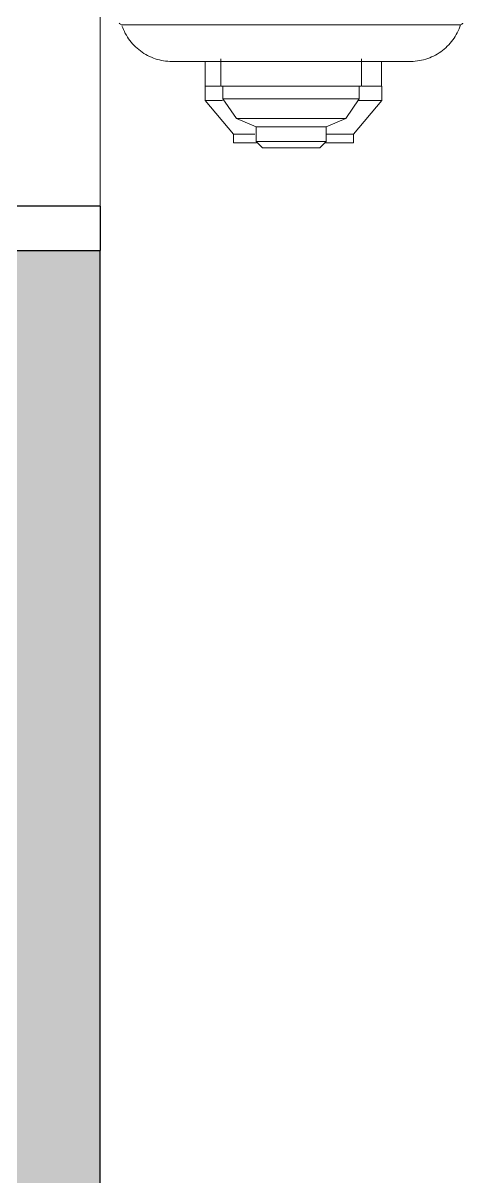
# Model space of a CAD drawing. Header units: inches. Extents: x -1287 to 1590, y -3558 to 989.
# Drawn here: x -1019.25 to -1006.77, y -451.96 to -419.24 of the extents above; entities that cross this region are included whole.
import ezdxf

# ---------------------------------------------------------------- set-up
doc = ezdxf.new("R2010")
doc.units = ezdxf.units.IN
doc.header["$MEASUREMENT"] = 0
for name, color, linetype, lineweight in [('A-GENM', 13, 'Continuous', 9), ('A-GLAZ', 151, 'Continuous', 18), ('A-WALL', 113, 'Continuous', 18), ('A-WALL-PATT', 111, 'Continuous', 18)]:
    doc.layers.add(name, color=color, linetype=linetype, lineweight=lineweight)

# ---------------------------------------------------------------- blocks, each defined once
blk = doc.blocks.new('Double Hung - medium windows 3_ 1_-6826448-1st Floor Construction')
at = {"layer": 'A-GLAZ', "color": 8, "lineweight": 30}
for q in [(-17.25, 4.75), (-18.5, -9)]:
    blk.add_line((-17.25, -9), q, dxfattribs=at)
blk = doc.blocks.new('Cast_Iron_Radiator_8182 - Cast_Iron_Radiator_8182-V45-1st Floor Construction')
at = {"layer": 'A-GENM'}
for p, q in [((13.968, 4.809), (13.943, 4.848)), ((13.968, 1), (13.968, 4.809)), ((15.702, 2.562), (14.997, 2.562)), ((16.106, 2.575), (15.702, 2.575)), ((15.702, 2.575), (15.702, 2.565)), ((15.702, 2.551), (15.702, 2.436)), ((15.702, 2.452), (15.702, 2.301)), ((17.064, 1.771), (16.106, 2.575)), ((16.106, 1.924), (16.106, 2.575)), ((15.702, 2), (14.932, 2)), ((15.702, 2.287), (15.702, 2.017)), ((15.702, 2), (15.702, -2)), ((16.067, 1.935), (15.702, 1.935)), ((16.617, 1.55), (16.067, 1.935)), ((16.067, 1.935), (16.067, -1.935)), ((17.314, 1.771), (17.064, 1.771)), ((17.064, 1.771), (17.064, 1.008)), ((17.314, 1.771), (17.314, 0.961)), ((16.853, 0.993), (16.617, 1.55)), ((16.617, 1.55), (16.617, -1.55)), ((13.968, -1), (13.968, 1)), ((15.002, -1), (15.002, 1)), ((17.275, 0.993), (16.853, 0.993)), ((16.853, 0.993), (16.853, -0.993)), ((17.452, 0.816), (17.275, 0.993)), ((17.275, 0.993), (17.275, -0.993)), ((17.452, 0.816), (17.452, -0.816)), ((17.275, -0.993), (17.452, -0.816)), ((13.968, -4.809), (13.968, -1)), ((16.617, -1.55), (16.853, -0.993)), ((16.853, -0.993), (17.275, -0.993)), ((17.064, -1.028), (17.064, -1.635)), ((17.314, -0.985), (17.314, -1.635)), ((16.067, -1.935), (16.617, -1.55)), ((16.106, -2.438), (17.064, -1.635)), ((17.064, -1.635), (17.314, -1.635)), ((15.702, -1.935), (16.067, -1.935)), ((16.106, -2.438), (16.106, -1.944)), ((14.928, -2), (15.702, -2)), ((15.702, -2.013), (15.702, -2.188)), ((15.702, -2.192), (15.702, -2.331)), ((14.999, -2.438), (15.702, -2.438)), ((15.702, -2.31), (15.702, -2.438)), ((15.702, -2.438), (16.106, -2.438)), ((13.943, -4.848), (13.968, -4.809))]:
    blk.add_line(p, q, dxfattribs=at)
at = {"layer": 'A-GENM', "flags": 128}
for points in [[(13.92, 4.876), (13.925, 4.871), (13.93, 4.865), (13.935, 4.859), (13.939, 4.854), (13.943, 4.848)], [(13.968, 4.809), (14.025, 4.789), (14.081, 4.767), (14.135, 4.743), (14.189, 4.716), (14.242, 4.688), (14.294, 4.657), (14.344, 4.624), (14.393, 4.59), (14.441, 4.553), (14.487, 4.515), (14.531, 4.474), (14.574, 4.432), (14.615, 4.389), (14.654, 4.343), (14.692, 4.296), (14.727, 4.248), (14.761, 4.198), (14.793, 4.147), (14.822, 4.095), (14.849, 4.042), (14.875, 3.987), (14.898, 3.932), (14.919, 3.876), (14.937, 3.819), (14.953, 3.761), (14.967, 3.703), (14.979, 3.644), (14.988, 3.585), (14.995, 3.525), (15, 3.465), (15.002, 3.405), (15.002, 3.383)], [(15.002, 1), (15.002, 1.095), (15.002, 1.19), (15.002, 1.285), (15.002, 1.38), (15.002, 1.473), (15.002, 1.566), (15.002, 1.659), (15.002, 1.75), (15.002, 1.839), (15.002, 1.928), (15.002, 2.015), (15.002, 2.1), (15.002, 2.184), (15.002, 2.266), (15.002, 2.346), (15.002, 2.423), (15.002, 2.498), (15.002, 2.571), (15.002, 2.642), (15.002, 2.71), (15.002, 2.775), (15.002, 2.837), (15.002, 2.896), (15.002, 2.952), (15.002, 3.005), (15.002, 3.055), (15.002, 3.102), (15.002, 3.145), (15.002, 3.185), (15.002, 3.221), (15.002, 3.254), (15.002, 3.283), (15.002, 3.309), (15.002, 3.33), (15.002, 3.348), (15.002, 3.363), (15.002, 3.373), (15.002, 3.38), (15.002, 3.383), (15.002, 3.383)], [(15.002, 3.383), (15.002, 3.381), (15.002, 3.375), (15.002, 3.366), (15.002, 3.353), (15.002, 3.336), (15.002, 3.315), (15.002, 3.29), (15.002, 3.262), (15.002, 3.23), (15.002, 3.195), (15.002, 3.156), (15.002, 3.114), (15.002, 3.068), (15.002, 3.019), (15.002, 2.967), (15.002, 2.911), (15.002, 2.853), (15.002, 2.792), (15.002, 2.727), (15.002, 2.66), (15.002, 2.591), (15.002, 2.562)], [(15.002, -3.383), (15.002, -3.381), (15.002, -3.375), (15.002, -3.366), (15.002, -3.353), (15.002, -3.336), (15.002, -3.315), (15.002, -3.29), (15.002, -3.262), (15.002, -3.23), (15.002, -3.195), (15.002, -3.156), (15.002, -3.114), (15.002, -3.068), (15.002, -3.019), (15.002, -2.967), (15.002, -2.911), (15.002, -2.853), (15.002, -2.792), (15.002, -2.727), (15.002, -2.66), (15.002, -2.591), (15.002, -2.518), (15.002, -2.444), (15.002, -2.367), (15.002, -2.288), (15.002, -2.206), (15.002, -2.123), (15.002, -2.038), (15.002, -1.952), (15.002, -1.864), (15.002, -1.774), (15.002, -1.683), (15.002, -1.591), (15.002, -1.499), (15.002, -1.405), (15.002, -1.311), (15.002, -1.216), (15.002, -1.121), (15.002, -1.026), (15.002, -1)], [(15.002, -2.436), (15.002, -2.498), (15.002, -2.571), (15.002, -2.642), (15.002, -2.71), (15.002, -2.775), (15.002, -2.837), (15.002, -2.896), (15.002, -2.952), (15.002, -3.005), (15.002, -3.055), (15.002, -3.102), (15.002, -3.145), (15.002, -3.185), (15.002, -3.221), (15.002, -3.254), (15.002, -3.283), (15.002, -3.309), (15.002, -3.33), (15.002, -3.348), (15.002, -3.363), (15.002, -3.373), (15.002, -3.38), (15.002, -3.383), (15.002, -3.383)], [(15.002, -3.383), (15.001, -3.443), (14.997, -3.503), (14.991, -3.563), (14.983, -3.622), (14.972, -3.681), (14.959, -3.74), (14.943, -3.798), (14.926, -3.855), (14.906, -3.911), (14.883, -3.967), (14.859, -4.022), (14.832, -4.076), (14.804, -4.128), (14.773, -4.18), (14.74, -4.23), (14.705, -4.279), (14.668, -4.326), (14.63, -4.372), (14.589, -4.416), (14.547, -4.459), (14.503, -4.5), (14.458, -4.539), (14.411, -4.576), (14.362, -4.612), (14.312, -4.645), (14.261, -4.677), (14.209, -4.706), (14.155, -4.733), (14.101, -4.758), (14.045, -4.781), (13.989, -4.802)], [(13.943, -4.848), (13.938, -4.854), (13.934, -4.86), (13.929, -4.866), (13.925, -4.872), (13.919, -4.877)]]:
    blk.add_lwpolyline(points, dxfattribs=at)

msp = doc.modelspace()

# ---------------------------------------------------------------- hatches: boundary and pattern name
at = {"layer": 'A-WALL-PATT'}
h = msp.add_hatch(color=250, dxfattribs=at)
h.paths.add_polyline_path([(-1017.062, -1284.185), (-1017.062, -1208.435), (-1020.687, -1208.435), (-1020.687, -1196.935), (-1017.062, -1196.935), (-1017.062, -1161.234), (-1035.062, -1161.234), (-1035.062, -1284.185)], flags=0)
h.paths.add_polyline_path([(-1017.062, -1119.734), (-1017.062, -1003.935), (-1035.062, -1003.935), (-1035.062, -1119.734), (-1020.632, -1119.734)], flags=0)
h.paths.add_polyline_path([(-1035.062, -962.435), (-1017.062, -962.435), (-1017.062, -859.935), (-1035.062, -859.935), (-1035.062, -904.863)], flags=0)
h.paths.add_polyline_path([(-1017.062, -818.435), (-1017.062, -715.935), (-1035.062, -715.935), (-1035.062, -818.435)], flags=0)
h.paths.add_polyline_path([(-1035.062, -674.435), (-1017.062, -674.435), (-1017.062, -567.935), (-1035.062, -567.935), (-1035.062, -609.681)], flags=0)
h.paths.add_polyline_path([(-1035.062, -534.435), (-1017.062, -534.435), (-1017.062, -425.685), (-1035.062, -425.685), (-1035.062, -498.988)], flags=0)
h.paths.add_polyline_path([(-1020.632, -388.685), (-1017.062, -388.685), (-1017.062, -275.185), (-1035.062, -275.185), (-1035.062, -388.685)], flags=0)
h.paths.add_polyline_path([(-1035.062, -239.185), (-1017.062, -239.185), (-1017.062, -119.495), (-1035.062, -119.495), (-1035.062, -166.908)], flags=0)
h.paths.add_polyline_path([(-1035.062, -83.495), (-1017.062, -83.495), (-1017.062, 16.255), (-1035.062, 16.255), (-1035.062, -19.317)], flags=0)

# ---------------------------------------------------------------- linework, layer by layer
at = {"layer": 'A-WALL', "lineweight": 9}
msp.add_line((-1017.062, -388.685), (-1017.062, -425.685), dxfattribs=at)
at = {"layer": 'A-WALL', "color": 8, "lineweight": 30}
for p in [(-1035.062, -425.685), (-1017.062, -503.364)]:
    msp.add_line(p, (-1017.062, -425.685), dxfattribs=at)

# ---------------------------------------------------------------- block references
at = {"layer": 'A-GENM', "rotation": 270.0000000000002}
msp.add_blockref('Cast_Iron_Radiator_8182 - Cast_Iron_Radiator_8182-V45-1st Floor Construction', (-1011.643, -405.326), dxfattribs=at)
at = {"layer": 'A-GLAZ', "rotation": 89.99999999999991}
msp.add_blockref('Double Hung - medium windows 3_ 1_-6826448-1st Floor Construction', (-1026.062, -407.185), dxfattribs=at)

doc.saveas('drawing.dxf')
